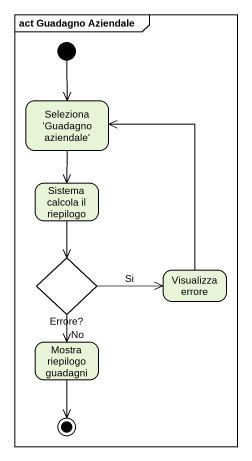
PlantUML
@startuml
mainframe act Guadagno Aziendale
hide empty description
state "Seleziona 'Guadagno aziendale'" as Seleziona_Guadagno_aziendale
state "Sistema calcola il riepilogo" as Sistema_calcola_il_riepilogo
state "Errore?" as Errore <<choice>>
state "Visualizza errore" as Visualizza_errore
state "Mostra riepilogo guadagni" as Mostra_riepilogo_guadagni
[*] --> Seleziona_Guadagno_aziendale
Seleziona_Guadagno_aziendale --> Sistema_calcola_il_riepilogo
Sistema_calcola_il_riepilogo --> Errore
Errore -right-> Visualizza_errore : Si
Errore --> Mostra_riepilogo_guadagni : No
Visualizza_errore -up-> Seleziona_Guadagno_aziendale
Mostra_riepilogo_guadagni --> [*]
@enduml
